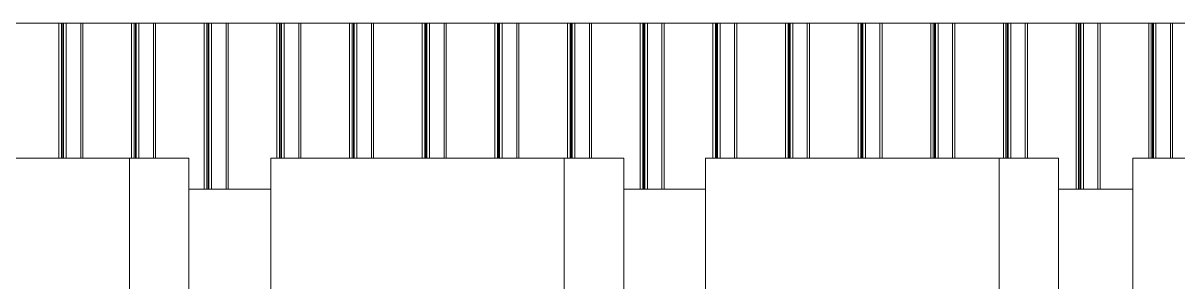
# Model space of a CAD drawing. Header units: millimetres. Extents: x -37960 to 31006, y -24503 to 30326.
# Drawn here: x -30150 to -28653, y 26140 to 26475 of the extents above; entities that cross this region are included whole.
import ezdxf

# ---------------------------------------------------------------- set-up
doc = ezdxf.new("R2010")
doc.units = ezdxf.units.MM
doc.layers.add('Обобщенные модели', color=7, linetype='Continuous', lineweight=9)

# ---------------------------------------------------------------- blocks, each defined once
blk = doc.blocks.new('Пилон П14 - Пилон П25-40-1292259-Разрез 3-3')
at = {"layer": 'Обобщенные модели'}
for p, q in [((-30393.1, 26300), (-30012.6, 26300)), ((-30012.6, 26300), (-29935.4, 26300)), ((-30012.6, 26300), (-30012.6, 21336.5)), ((-29935.4, 21336), (-29935.4, 26300))]:
    blk.add_line(p, q, dxfattribs=at)
blk = doc.blocks.new('Пилон П15 - Пилон П25-40-1292272-Разрез 3-3')
at = {"layer": 'Обобщенные модели'}
for p, q in [((-29829.3, 26300), (-29448.8, 26300)), ((-29829.3, 23725), (-29829.3, 26300)), ((-29448.8, 26300), (-29371.6, 26300)), ((-29448.8, 26300), (-29448.8, 21333.2)), ((-29371.6, 21332.8), (-29371.6, 26300))]:
    blk.add_line(p, q, dxfattribs=at)
blk = doc.blocks.new('Пилон П16 - Пилон П25-40-1292285-Разрез 3-3')
at = {"layer": 'Обобщенные модели'}
for p, q in [((-29265.5, 26300), (-28885, 26300)), ((-29265.5, 23725), (-29265.5, 26300)), ((-28885, 26300), (-28807.8, 26300)), ((-28885, 26300), (-28885, 21330)), ((-28807.8, 21329.5), (-28807.8, 26300))]:
    blk.add_line(p, q, dxfattribs=at)
blk = doc.blocks.new('Пилон П17 - Пилон П25-40-1292298-Разрез 3-3')
at = {"layer": 'Обобщенные модели'}
for p, q in [((-28711.5, 26300), (-28331.1, 26300)), ((-28711.5, 23725), (-28711.5, 26300))]:
    blk.add_line(p, q, dxfattribs=at)
blk = doc.blocks.new('Обвязочная балка 1 - Обвязочная балка 1-1451838-Разрез 3-3')
at = {"layer": 'Обобщенные модели'}
for p, q in [((-29829.3, 26260), (-29935.4, 26260)), ((-29265.5, 26260), (-29371.6, 26260)), ((-28711.5, 26260), (-28807.8, 26260))]:
    blk.add_line(p, q, dxfattribs=at)
blk = doc.blocks.new('Профиль ламели619 - Профиль ламели-1632865-Разрез 3-3')
at = {"layer": 'Обобщенные модели'}
for p, q in [((-29829.6, 26475), (-29765.6, 26475)), ((-29826.5, 26475), (-29822.4, 26475)), ((-29822.4, 26475), (-29814.5, 26475)), ((-29821.2, 26475), (-29813.2, 26475)), ((-29818.1, 26475), (-29814, 26475)), ((-29814.5, 26475), (-29810.1, 26475)), ((-29814, 26475), (-29754.8, 26475)), ((-29771.2, 26475), (-29763.2, 26475)), ((-29768, 26475), (-29765.2, 26475)), ((-29765.6, 26475), (-29760, 26475)), ((-29765.2, 26475), (-29757.2, 26475)), ((-29762.9, 26475), (-29698.9, 26475)), ((-29759.7, 26475), (-29755.7, 26475)), ((-29757.2, 26475), (-29751.6, 26475)), ((-29755.7, 26475), (-29747.7, 26475)), ((-29754.5, 26475), (-29746.5, 26475)), ((-29751.3, 26475), (-29747.3, 26475)), ((-29747.7, 26475), (-29743.3, 26475)), ((-29747.3, 26475), (-29688, 26475)), ((-29704.4, 26475), (-29696.4, 26475)), ((-29701.3, 26475), (-29698.5, 26475)), ((-29698.9, 26475), (-29693.3, 26475)), ((-29698.9, 26475), (-29698.9, 26300)), ((-29698.5, 26475), (-29690.5, 26475)), ((-29696.1, 26475), (-29633, 26475)), ((-29696.1, 26300), (-29696.1, 26475)), ((-29664.6, 26475), (-29692.9, 26475)), ((-29692.9, 26475), (-29688.9, 26475)), ((-29690.5, 26475), (-29684.9, 26475)), ((-29688.9, 26475), (-29681, 26475)), ((-29687.7, 26475), (-29679.8, 26475)), ((-29684.6, 26475), (-29680.6, 26475)), ((-29623.5, 26475), (-29682.1, 26475)), ((-29681, 26475), (-29676.6, 26475)), ((-29680.6, 26475), (-29626.6, 26475)), ((-29634.7, 26475), (-29664, 26475)), ((-29633, 26475), (-29629.7, 26475)), ((-29633, 26300), (-29633, 26475)), ((-29630.9, 26475), (-29628.1, 26475)), ((-29629.7, 26300), (-29629.7, 26475)), ((-29628.1, 26475), (-29626.9, 26475)), ((-29628.1, 26300), (-29628.1, 26475)), ((-29626.9, 26475), (-29623.5, 26475)), ((-29626.9, 26300), (-29626.9, 26475)), ((-29623.5, 26300), (-29623.5, 26475))]:
    blk.add_line(p, q, dxfattribs=at)
blk = doc.blocks.new('Профиль ламели620 - Профиль ламели-1633129-Разрез 3-3')
at = {"layer": 'Обобщенные модели'}
for p, q in [((-29922.1, 26475), (-29859.8, 26475)), ((-29920.7, 26475), (-29916.6, 26475)), ((-29916.6, 26475), (-29908.7, 26475)), ((-29915.4, 26475), (-29907.4, 26475)), ((-29912.3, 26475), (-29908.2, 26475)), ((-29908.7, 26475), (-29904.3, 26475)), ((-29908.2, 26475), (-29849, 26475)), ((-29865.4, 26475), (-29857.4, 26475)), ((-29862.2, 26475), (-29859.4, 26475)), ((-29859.8, 26475), (-29854.2, 26475)), ((-29859.4, 26475), (-29851.4, 26475)), ((-29857.1, 26475), (-29793.1, 26475)), ((-29853.9, 26475), (-29849.9, 26475)), ((-29851.4, 26475), (-29845.8, 26475)), ((-29849.9, 26475), (-29841.9, 26475)), ((-29848.7, 26475), (-29840.7, 26475)), ((-29845.5, 26475), (-29841.5, 26475)), ((-29841.9, 26475), (-29837.5, 26475)), ((-29841.5, 26475), (-29782.2, 26475)), ((-29798.6, 26475), (-29790.6, 26475)), ((-29795.5, 26475), (-29792.7, 26475)), ((-29793.1, 26475), (-29787.5, 26475)), ((-29793.1, 26475), (-29793.1, 26300)), ((-29792.7, 26475), (-29784.7, 26475)), ((-29790.3, 26475), (-29727.2, 26475)), ((-29790.3, 26300), (-29790.3, 26475)), ((-29728.9, 26475), (-29787.1, 26475)), ((-29787.1, 26475), (-29783.1, 26475)), ((-29784.7, 26475), (-29779.1, 26475)), ((-29783.1, 26475), (-29775.2, 26475)), ((-29781.9, 26475), (-29774, 26475)), ((-29778.8, 26475), (-29774.8, 26475)), ((-29717.7, 26475), (-29776.3, 26475)), ((-29775.2, 26475), (-29770.8, 26475)), ((-29774.8, 26475), (-29720.8, 26475)), ((-29727.2, 26475), (-29723.9, 26475)), ((-29727.2, 26300), (-29727.2, 26475)), ((-29725.1, 26475), (-29722.3, 26475)), ((-29723.9, 26300), (-29723.9, 26475)), ((-29722.3, 26475), (-29721.1, 26475)), ((-29722.3, 26300), (-29722.3, 26475)), ((-29721.1, 26475), (-29717.7, 26475)), ((-29721.1, 26300), (-29721.1, 26475)), ((-29717.7, 26300), (-29717.7, 26475))]:
    blk.add_line(p, q, dxfattribs=at)
blk = doc.blocks.new('Профиль ламели621 - Профиль ламели-1633393-Разрез 3-3')
at = {"layer": 'Обобщенные модели'}
for p, q in [((-30018, 26475), (-29954, 26475)), ((-30014.9, 26475), (-30010.8, 26475)), ((-30010.8, 26475), (-30002.9, 26475)), ((-30009.6, 26475), (-30001.6, 26475)), ((-30006.5, 26475), (-30002.4, 26475)), ((-30002.9, 26475), (-29998.5, 26475)), ((-30002.4, 26475), (-29943.2, 26475)), ((-29959.6, 26475), (-29951.6, 26475)), ((-29956.4, 26475), (-29953.6, 26475)), ((-29954, 26475), (-29948.4, 26475)), ((-29953.6, 26475), (-29945.6, 26475)), ((-29951.3, 26475), (-29887.3, 26475)), ((-29948.1, 26475), (-29944.1, 26475)), ((-29945.6, 26475), (-29940, 26475)), ((-29944.1, 26475), (-29936.1, 26475)), ((-29942.9, 26475), (-29934.9, 26475)), ((-29939.7, 26475), (-29935.7, 26475)), ((-29936.1, 26475), (-29931.7, 26475)), ((-29935.7, 26475), (-29876.4, 26475)), ((-29892.8, 26475), (-29884.8, 26475)), ((-29889.7, 26475), (-29886.9, 26475)), ((-29887.3, 26475), (-29881.7, 26475)), ((-29887.3, 26475), (-29887.3, 26260)), ((-29886.9, 26475), (-29878.9, 26475)), ((-29884.5, 26475), (-29821.4, 26475)), ((-29884.5, 26260), (-29884.5, 26475)), ((-29823.1, 26475), (-29881.3, 26475)), ((-29881.3, 26475), (-29877.3, 26475)), ((-29878.9, 26475), (-29873.3, 26475)), ((-29877.3, 26475), (-29869.4, 26475)), ((-29876.1, 26475), (-29868.2, 26475)), ((-29873, 26475), (-29869, 26475)), ((-29811.9, 26475), (-29870.5, 26475)), ((-29869.4, 26475), (-29865, 26475)), ((-29869, 26475), (-29815, 26475)), ((-29821.4, 26475), (-29818.1, 26475)), ((-29821.4, 26300), (-29821.4, 26475)), ((-29819.3, 26475), (-29816.5, 26475)), ((-29818.1, 26300), (-29818.1, 26475)), ((-29816.5, 26475), (-29815.3, 26475)), ((-29816.5, 26300), (-29816.5, 26475)), ((-29815.3, 26475), (-29811.9, 26475)), ((-29815.3, 26300), (-29815.3, 26475)), ((-29811.9, 26300), (-29811.9, 26475)), ((-29906.1, 26260), (-29887.7, 26260)), ((-29887.7, 26260), (-29829.3, 26260)), ((-29829.3, 26260), (-29885.1, 26260)), ((-29853.4, 26260), (-29829.3, 26260)), ((-29829.3, 26260), (-29852.5, 26260))]:
    blk.add_line(p, q, dxfattribs=at)
blk = doc.blocks.new('Профиль ламели622 - Профиль ламели-1633657-Разрез 3-3')
at = {"layer": 'Обобщенные модели'}
for p, q in [((-30112.2, 26475), (-30048.2, 26475)), ((-30109.1, 26475), (-30105, 26475)), ((-30105, 26475), (-30097, 26475)), ((-30103.8, 26475), (-30095.8, 26475)), ((-30100.7, 26475), (-30096.6, 26475)), ((-30097, 26475), (-30092.7, 26475)), ((-30096.6, 26475), (-30037.4, 26475)), ((-30053.8, 26475), (-30045.8, 26475)), ((-30050.6, 26475), (-30047.8, 26475)), ((-30048.2, 26475), (-30042.6, 26475)), ((-30047.8, 26475), (-30039.8, 26475)), ((-30045.5, 26475), (-29981.5, 26475)), ((-30042.3, 26475), (-30038.3, 26475)), ((-30039.8, 26475), (-30034.2, 26475)), ((-30038.3, 26475), (-30030.3, 26475)), ((-30037.1, 26475), (-30029.1, 26475)), ((-30033.9, 26475), (-30029.9, 26475)), ((-30030.3, 26475), (-30025.9, 26475)), ((-30029.9, 26475), (-29970.6, 26475)), ((-29987, 26475), (-29979, 26475)), ((-29983.9, 26475), (-29981.1, 26475)), ((-29981.5, 26475), (-29975.9, 26475)), ((-29981.5, 26475), (-29981.5, 26300)), ((-29981.1, 26475), (-29973.1, 26475)), ((-29978.7, 26475), (-29915.6, 26475)), ((-29978.7, 26300), (-29978.7, 26475)), ((-29917.3, 26475), (-29975.5, 26475)), ((-29975.5, 26475), (-29971.5, 26475)), ((-29973.1, 26475), (-29967.5, 26475)), ((-29971.5, 26475), (-29963.6, 26475)), ((-29970.3, 26475), (-29962.4, 26475)), ((-29967.2, 26475), (-29963.2, 26475)), ((-29906.1, 26475), (-29964.7, 26475)), ((-29963.6, 26475), (-29959.2, 26475)), ((-29963.2, 26475), (-29909.2, 26475)), ((-29915.6, 26475), (-29912.3, 26475)), ((-29915.6, 26260), (-29915.6, 26475)), ((-29913.5, 26475), (-29910.7, 26475)), ((-29912.3, 26260), (-29912.3, 26475)), ((-29910.7, 26475), (-29909.5, 26475)), ((-29910.7, 26260), (-29910.7, 26475)), ((-29909.5, 26475), (-29906.1, 26475)), ((-29909.5, 26260), (-29909.5, 26475)), ((-29906.1, 26260), (-29906.1, 26475)), ((-29935.5, 26260), (-29849.4, 26260)), ((-29849.1, 26260), (-29935.4, 26260)), ((-29935.4, 26260), (-29918.7, 26260)), ((-29915.6, 26260), (-29935.4, 26260)), ((-29917.6, 26260), (-29839.1, 26260)), ((-29913.4, 26260), (-29903.8, 26260)), ((-29848.8, 26260), (-29913.4, 26260)), ((-29905.2, 26260), (-29847.4, 26260)), ((-29847.7, 26260), (-29905.1, 26260)), ((-29839.9, 26260), (-29904.2, 26260)), ((-29903.8, 26260), (-29848.4, 26260)), ((-29841.8, 26260), (-29829.3, 26260)), ((-29839.1, 26260), (-29834.3, 26260))]:
    blk.add_line(p, q, dxfattribs=at)
blk = doc.blocks.new('Профиль ламели623 - Профиль ламели-1633921-Разрез 3-3')
at = {"layer": 'Обобщенные модели'}
for p, q in [((-30206.4, 26475), (-30142.4, 26475)), ((-30190.8, 26475), (-30131.6, 26475)), ((-30148, 26475), (-30140, 26475)), ((-30144.8, 26475), (-30142, 26475)), ((-30142.4, 26475), (-30136.8, 26475)), ((-30142, 26475), (-30134, 26475)), ((-30139.7, 26475), (-30075.7, 26475)), ((-30136.5, 26475), (-30132.5, 26475)), ((-30134, 26475), (-30128.4, 26475)), ((-30132.5, 26475), (-30124.5, 26475)), ((-30131.3, 26475), (-30123.3, 26475)), ((-30128.1, 26475), (-30124.1, 26475)), ((-30124.5, 26475), (-30120.1, 26475)), ((-30124.1, 26475), (-30064.8, 26475)), ((-30081.2, 26475), (-30073.2, 26475)), ((-30078.1, 26475), (-30075.3, 26475)), ((-30075.7, 26475), (-30070.1, 26475)), ((-30075.7, 26475), (-30075.7, 26300)), ((-30075.3, 26475), (-30067.3, 26475)), ((-30072.9, 26475), (-30009.8, 26475)), ((-30072.9, 26300), (-30072.9, 26475)), ((-30011.5, 26475), (-30069.7, 26475)), ((-30069.7, 26475), (-30065.7, 26475)), ((-30067.3, 26475), (-30061.7, 26475)), ((-30065.7, 26475), (-30057.8, 26475)), ((-30064.5, 26475), (-30056.6, 26475)), ((-30061.4, 26475), (-30057.4, 26475)), ((-30000.3, 26475), (-30058.9, 26475)), ((-30057.8, 26475), (-30053.4, 26475)), ((-30057.4, 26475), (-30003.4, 26475)), ((-30009.8, 26475), (-30006.5, 26475)), ((-30009.8, 26300), (-30009.8, 26475)), ((-30007.7, 26475), (-30004.9, 26475)), ((-30006.5, 26300), (-30006.5, 26475)), ((-30004.9, 26475), (-30003.7, 26475)), ((-30004.9, 26300), (-30004.9, 26475)), ((-30003.7, 26475), (-30000.3, 26475)), ((-30003.7, 26300), (-30003.7, 26475)), ((-30000.3, 26300), (-30000.3, 26475)), ((-29935.4, 26260), (-29915.9, 26260)), ((-29933.3, 26260), (-29928.5, 26260))]:
    blk.add_line(p, q, dxfattribs=at)
blk = doc.blocks.new('Профиль ламели624 - Профиль ламели-1634185-Разрез 3-3')
at = {"layer": 'Обобщенные модели'}
for p, q in [((-30300.6, 26475), (-30236.6, 26475)), ((-30297.5, 26475), (-30293.4, 26475)), ((-30293.4, 26475), (-30285.4, 26475)), ((-30292.2, 26475), (-30284.2, 26475)), ((-30289.1, 26475), (-30285, 26475)), ((-30285.4, 26475), (-30281.1, 26475)), ((-30285, 26475), (-30225.8, 26475)), ((-30242.2, 26475), (-30234.2, 26475)), ((-30239, 26475), (-30236.2, 26475)), ((-30236.6, 26475), (-30231, 26475)), ((-30236.2, 26475), (-30228.2, 26475)), ((-30233.9, 26475), (-30169.9, 26475)), ((-30230.7, 26475), (-30226.7, 26475)), ((-30228.2, 26475), (-30222.6, 26475)), ((-30226.7, 26475), (-30218.7, 26475)), ((-30225.5, 26475), (-30217.5, 26475)), ((-30222.3, 26475), (-30218.3, 26475)), ((-30218.7, 26475), (-30214.3, 26475)), ((-30218.3, 26475), (-30159, 26475)), ((-30175.4, 26475), (-30167.4, 26475)), ((-30172.2, 26475), (-30169.5, 26475)), ((-30169.9, 26475), (-30164.3, 26475)), ((-30169.9, 26475), (-30169.9, 26300)), ((-30169.5, 26475), (-30161.5, 26475)), ((-30167.1, 26475), (-30104, 26475)), ((-30167.1, 26300), (-30167.1, 26475)), ((-30105.7, 26475), (-30163.9, 26475)), ((-30163.9, 26475), (-30159.9, 26475)), ((-30161.5, 26475), (-30155.9, 26475)), ((-30159.9, 26475), (-30152, 26475)), ((-30158.7, 26475), (-30150.8, 26475)), ((-30155.6, 26475), (-30151.6, 26475)), ((-30094.5, 26475), (-30153.1, 26475)), ((-30152, 26475), (-30147.6, 26475)), ((-30151.6, 26475), (-30097.6, 26475)), ((-30104, 26475), (-30100.7, 26475)), ((-30104, 26300), (-30104, 26475)), ((-30101.9, 26475), (-30099.1, 26475)), ((-30100.7, 26300), (-30100.7, 26475)), ((-30099.1, 26475), (-30097.9, 26475)), ((-30099.1, 26300), (-30099.1, 26475)), ((-30097.9, 26475), (-30094.5, 26475)), ((-30097.9, 26300), (-30097.9, 26475)), ((-30094.5, 26300), (-30094.5, 26475))]:
    blk.add_line(p, q, dxfattribs=at)
blk = doc.blocks.new('Профиль ламели625 - Профиль ламели-1634449-Разрез 3-3')
at = {"layer": 'Обобщенные модели'}
for p, q in [((-29264.4, 26475), (-29200.4, 26475)), ((-29261.3, 26475), (-29257.2, 26475)), ((-29257.2, 26475), (-29249.3, 26475)), ((-29256, 26475), (-29248.1, 26475)), ((-29252.9, 26475), (-29248.8, 26475)), ((-29249.3, 26475), (-29244.9, 26475)), ((-29248.8, 26475), (-29189.6, 26475)), ((-29206, 26475), (-29198, 26475)), ((-29202.8, 26475), (-29200, 26475)), ((-29200.4, 26475), (-29194.8, 26475)), ((-29200, 26475), (-29192, 26475)), ((-29197.7, 26475), (-29133.7, 26475)), ((-29194.5, 26475), (-29190.5, 26475)), ((-29192, 26475), (-29186.4, 26475)), ((-29190.5, 26475), (-29182.5, 26475)), ((-29189.3, 26475), (-29181.3, 26475)), ((-29186.1, 26475), (-29182.1, 26475)), ((-29182.5, 26475), (-29178.2, 26475)), ((-29182.1, 26475), (-29122.9, 26475)), ((-29139.2, 26475), (-29131.2, 26475)), ((-29136.1, 26475), (-29133.3, 26475)), ((-29133.7, 26475), (-29128.1, 26475)), ((-29133.7, 26475), (-29133.7, 26300)), ((-29133.3, 26475), (-29125.3, 26475)), ((-29130.9, 26475), (-29067.8, 26475)), ((-29130.9, 26300), (-29130.9, 26475)), ((-29069.5, 26475), (-29127.7, 26475)), ((-29127.7, 26475), (-29123.7, 26475)), ((-29125.3, 26475), (-29119.7, 26475)), ((-29123.7, 26475), (-29115.8, 26475)), ((-29122.5, 26475), (-29114.6, 26475)), ((-29119.4, 26475), (-29115.4, 26475)), ((-29058.4, 26475), (-29116.9, 26475)), ((-29115.8, 26475), (-29111.4, 26475)), ((-29115.4, 26475), (-29061.4, 26475)), ((-29067.8, 26475), (-29064.5, 26475)), ((-29067.8, 26300), (-29067.8, 26475)), ((-29065.7, 26475), (-29062.9, 26475)), ((-29064.5, 26300), (-29064.5, 26475)), ((-29062.9, 26475), (-29061.7, 26475)), ((-29062.9, 26300), (-29062.9, 26475)), ((-29061.7, 26475), (-29058.4, 26475)), ((-29061.7, 26300), (-29061.7, 26475)), ((-29058.4, 26300), (-29058.4, 26475))]:
    blk.add_line(p, q, dxfattribs=at)
blk = doc.blocks.new('Профиль ламели626 - Профиль ламели-1634713-Разрез 3-3')
at = {"layer": 'Обобщенные модели'}
for p, q in [((-29358.6, 26475), (-29294.6, 26475)), ((-29355.5, 26475), (-29351.4, 26475)), ((-29351.4, 26475), (-29343.5, 26475)), ((-29350.2, 26475), (-29342.3, 26475)), ((-29347.1, 26475), (-29343, 26475)), ((-29343.5, 26475), (-29339.1, 26475)), ((-29343, 26475), (-29283.8, 26475)), ((-29300.2, 26475), (-29292.2, 26475)), ((-29297, 26475), (-29294.2, 26475)), ((-29294.6, 26475), (-29289, 26475)), ((-29294.2, 26475), (-29286.2, 26475)), ((-29291.9, 26475), (-29227.9, 26475)), ((-29288.7, 26475), (-29284.7, 26475)), ((-29286.2, 26475), (-29280.6, 26475)), ((-29284.7, 26475), (-29276.7, 26475)), ((-29283.5, 26475), (-29275.5, 26475)), ((-29280.3, 26475), (-29276.3, 26475)), ((-29276.7, 26475), (-29272.4, 26475)), ((-29276.3, 26475), (-29217, 26475)), ((-29233.4, 26475), (-29225.4, 26475)), ((-29230.3, 26475), (-29227.5, 26475)), ((-29227.9, 26475), (-29222.3, 26475)), ((-29227.9, 26475), (-29227.9, 26300)), ((-29227.5, 26475), (-29219.5, 26475)), ((-29225.1, 26475), (-29162, 26475)), ((-29225.1, 26300), (-29225.1, 26475)), ((-29163.7, 26475), (-29221.9, 26475)), ((-29221.9, 26475), (-29217.9, 26475)), ((-29219.5, 26475), (-29213.9, 26475)), ((-29217.9, 26475), (-29210, 26475)), ((-29216.7, 26475), (-29208.8, 26475)), ((-29213.6, 26475), (-29209.6, 26475)), ((-29152.6, 26475), (-29211.1, 26475)), ((-29210, 26475), (-29205.6, 26475)), ((-29209.6, 26475), (-29155.6, 26475)), ((-29162, 26475), (-29158.7, 26475)), ((-29162, 26300), (-29162, 26475)), ((-29159.9, 26475), (-29157.1, 26475)), ((-29158.7, 26300), (-29158.7, 26475)), ((-29157.1, 26475), (-29155.9, 26475)), ((-29157.1, 26300), (-29157.1, 26475)), ((-29155.9, 26475), (-29152.6, 26475)), ((-29155.9, 26300), (-29155.9, 26475)), ((-29152.6, 26300), (-29152.6, 26475))]:
    blk.add_line(p, q, dxfattribs=at)
blk = doc.blocks.new('Профиль ламели627 - Профиль ламели-1634977-Разрез 3-3')
at = {"layer": 'Обобщенные модели'}
for p, q in [((-29452.8, 26475), (-29388.8, 26475)), ((-29449.7, 26475), (-29445.6, 26475)), ((-29445.6, 26475), (-29437.7, 26475)), ((-29444.4, 26475), (-29436.5, 26475)), ((-29441.3, 26475), (-29437.2, 26475)), ((-29437.7, 26475), (-29433.3, 26475)), ((-29437.2, 26475), (-29378, 26475)), ((-29394.4, 26475), (-29386.4, 26475)), ((-29391.2, 26475), (-29388.4, 26475)), ((-29388.8, 26475), (-29383.2, 26475)), ((-29388.4, 26475), (-29380.4, 26475)), ((-29386.1, 26475), (-29322.1, 26475)), ((-29382.9, 26475), (-29378.9, 26475)), ((-29380.4, 26475), (-29374.8, 26475)), ((-29378.9, 26475), (-29370.9, 26475)), ((-29377.7, 26475), (-29369.7, 26475)), ((-29374.5, 26475), (-29370.5, 26475)), ((-29370.9, 26475), (-29366.6, 26475)), ((-29370.5, 26475), (-29311.2, 26475)), ((-29327.6, 26475), (-29319.6, 26475)), ((-29324.5, 26475), (-29321.7, 26475)), ((-29322.1, 26475), (-29316.5, 26475)), ((-29322.1, 26475), (-29322.1, 26260)), ((-29321.7, 26475), (-29313.7, 26475)), ((-29319.3, 26475), (-29256.2, 26475)), ((-29319.3, 26260), (-29319.3, 26475)), ((-29257.9, 26475), (-29316.1, 26475)), ((-29316.1, 26475), (-29312.1, 26475)), ((-29313.7, 26475), (-29308.1, 26475)), ((-29312.1, 26475), (-29304.2, 26475)), ((-29310.9, 26475), (-29303, 26475)), ((-29307.8, 26475), (-29303.8, 26475)), ((-29246.8, 26475), (-29305.3, 26475)), ((-29304.2, 26475), (-29299.8, 26475)), ((-29303.8, 26475), (-29249.8, 26475)), ((-29256.2, 26475), (-29252.9, 26475)), ((-29256.2, 26300), (-29256.2, 26475)), ((-29254.1, 26475), (-29251.3, 26475)), ((-29252.9, 26300), (-29252.9, 26475)), ((-29251.3, 26475), (-29250.1, 26475)), ((-29251.3, 26300), (-29251.3, 26475)), ((-29250.1, 26475), (-29246.8, 26475)), ((-29250.1, 26300), (-29250.1, 26475)), ((-29246.8, 26300), (-29246.8, 26475)), ((-29341, 26260), (-29322.5, 26260)), ((-29322.5, 26260), (-29265.6, 26260)), ((-29265.5, 26260), (-29319.9, 26260)), ((-29288.2, 26260), (-29265.5, 26260)), ((-29265.6, 26260), (-29287.3, 26260))]:
    blk.add_line(p, q, dxfattribs=at)
blk = doc.blocks.new('Профиль ламели628 - Профиль ламели-1635241-Разрез 3-3')
at = {"layer": 'Обобщенные модели'}
for p, q in [((-29547, 26475), (-29483, 26475)), ((-29543.9, 26475), (-29539.8, 26475)), ((-29539.8, 26475), (-29531.9, 26475)), ((-29538.6, 26475), (-29530.7, 26475)), ((-29535.5, 26475), (-29531.4, 26475)), ((-29531.9, 26475), (-29527.5, 26475)), ((-29531.4, 26475), (-29472.2, 26475)), ((-29488.6, 26475), (-29480.6, 26475)), ((-29485.4, 26475), (-29482.6, 26475)), ((-29483, 26475), (-29477.4, 26475)), ((-29482.6, 26475), (-29474.6, 26475)), ((-29480.3, 26475), (-29416.3, 26475)), ((-29477.1, 26475), (-29473.1, 26475)), ((-29474.6, 26475), (-29469, 26475)), ((-29473.1, 26475), (-29465.1, 26475)), ((-29471.9, 26475), (-29463.9, 26475)), ((-29468.7, 26475), (-29464.7, 26475)), ((-29465.1, 26475), (-29460.7, 26475)), ((-29464.7, 26475), (-29407.1, 26475)), ((-29421.8, 26475), (-29413.8, 26475)), ((-29418.7, 26475), (-29415.9, 26475)), ((-29416.3, 26475), (-29410.7, 26475)), ((-29416.3, 26475), (-29416.3, 26300)), ((-29415.9, 26475), (-29407.9, 26475)), ((-29413.5, 26475), (-29350.4, 26475)), ((-29413.5, 26300), (-29413.5, 26475)), ((-29352.1, 26475), (-29410.3, 26475)), ((-29410.3, 26475), (-29407.1, 26475)), ((-29407.1, 26475), (-29402.3, 26475)), ((-29406.3, 26475), (-29398.4, 26475)), ((-29405.1, 26475), (-29397.2, 26475)), ((-29402, 26475), (-29398, 26475)), ((-29341, 26475), (-29399.5, 26475)), ((-29398.4, 26475), (-29394, 26475)), ((-29398, 26475), (-29344, 26475)), ((-29350.4, 26475), (-29347.1, 26475)), ((-29350.4, 26260), (-29350.4, 26475)), ((-29348.3, 26475), (-29345.5, 26475)), ((-29347.1, 26260), (-29347.1, 26475)), ((-29345.5, 26475), (-29344.3, 26475)), ((-29345.5, 26260), (-29345.5, 26475)), ((-29344.3, 26475), (-29341, 26475)), ((-29344.3, 26260), (-29344.3, 26475)), ((-29341, 26260), (-29341, 26475)), ((-29371.8, 26260), (-29284.3, 26260)), ((-29283.9, 26260), (-29371.6, 26260)), ((-29371.6, 26260), (-29353.5, 26260)), ((-29350.4, 26260), (-29371.6, 26260)), ((-29352.4, 26260), (-29273.9, 26260)), ((-29348.2, 26260), (-29338.6, 26260)), ((-29283.6, 26260), (-29348.2, 26260)), ((-29340, 26260), (-29282.2, 26260)), ((-29282.5, 26260), (-29339.9, 26260)), ((-29274.7, 26260), (-29339, 26260)), ((-29338.6, 26260), (-29283.2, 26260)), ((-29276.6, 26260), (-29265.5, 26260)), ((-29273.9, 26260), (-29269.1, 26260))]:
    blk.add_line(p, q, dxfattribs=at)
blk = doc.blocks.new('Профиль ламели629 - Профиль ламели-1635505-Разрез 3-3')
at = {"layer": 'Обобщенные модели'}
for p, q in [((-29641.2, 26475), (-29577.2, 26475)), ((-29638.1, 26475), (-29634, 26475)), ((-29634, 26475), (-29626.1, 26475)), ((-29632.8, 26475), (-29624.9, 26475)), ((-29629.7, 26475), (-29625.6, 26475)), ((-29626.1, 26475), (-29621.7, 26475)), ((-29625.6, 26475), (-29566.4, 26475)), ((-29582.8, 26475), (-29574.8, 26475)), ((-29579.6, 26475), (-29576.8, 26475)), ((-29577.2, 26475), (-29571.6, 26475)), ((-29576.8, 26475), (-29568.8, 26475)), ((-29574.5, 26475), (-29510.5, 26475)), ((-29571.3, 26475), (-29567.3, 26475)), ((-29568.8, 26475), (-29563.2, 26475)), ((-29567.3, 26475), (-29559.3, 26475)), ((-29566.1, 26475), (-29558.1, 26475)), ((-29562.9, 26475), (-29558.9, 26475)), ((-29559.3, 26475), (-29554.9, 26475)), ((-29558.9, 26475), (-29499.6, 26475)), ((-29516, 26475), (-29508, 26475)), ((-29512.9, 26475), (-29510.1, 26475)), ((-29510.5, 26475), (-29504.9, 26475)), ((-29510.5, 26475), (-29510.5, 26300)), ((-29510.1, 26475), (-29502.1, 26475)), ((-29507.7, 26475), (-29444.6, 26475)), ((-29507.7, 26300), (-29507.7, 26475)), ((-29446.3, 26475), (-29504.5, 26475)), ((-29504.5, 26475), (-29500.5, 26475)), ((-29502.1, 26475), (-29496.5, 26475)), ((-29500.5, 26475), (-29492.6, 26475)), ((-29499.3, 26475), (-29491.4, 26475)), ((-29496.2, 26475), (-29492.2, 26475)), ((-29435.2, 26475), (-29493.7, 26475)), ((-29492.6, 26475), (-29488.2, 26475)), ((-29492.2, 26475), (-29438.2, 26475)), ((-29444.6, 26475), (-29441.3, 26475)), ((-29444.6, 26300), (-29444.6, 26475)), ((-29442.5, 26475), (-29439.7, 26475)), ((-29441.3, 26300), (-29441.3, 26475)), ((-29439.7, 26475), (-29438.5, 26475)), ((-29439.7, 26300), (-29439.7, 26475)), ((-29438.5, 26475), (-29435.2, 26475)), ((-29438.5, 26300), (-29438.5, 26475)), ((-29435.2, 26300), (-29435.2, 26475)), ((-29371.6, 26260), (-29368.1, 26260)), ((-29368.9, 26260), (-29371.5, 26260)), ((-29370.8, 26260), (-29350.7, 26260)), ((-29368.1, 26260), (-29363.3, 26260))]:
    blk.add_line(p, q, dxfattribs=at)
blk = doc.blocks.new('Профиль ламели630 - Профиль ламели-1635769-Разрез 3-3')
at = {"layer": 'Обобщенные модели'}
for p, q in [((-29735.4, 26475), (-29671.4, 26475)), ((-29732.3, 26475), (-29728.2, 26475)), ((-29728.2, 26475), (-29720.3, 26475)), ((-29727, 26475), (-29719, 26475)), ((-29723.9, 26475), (-29719.8, 26475)), ((-29720.3, 26475), (-29715.9, 26475)), ((-29719.8, 26475), (-29660.6, 26475)), ((-29677, 26475), (-29669, 26475)), ((-29673.8, 26475), (-29671, 26475)), ((-29671.4, 26475), (-29665.8, 26475)), ((-29671, 26475), (-29664.6, 26475)), ((-29668.7, 26475), (-29604.7, 26475)), ((-29664.6, 26475), (-29661.5, 26475)), ((-29663, 26475), (-29657.4, 26475)), ((-29661.5, 26475), (-29653.5, 26475)), ((-29660.3, 26475), (-29652.3, 26475)), ((-29657.1, 26475), (-29653.1, 26475)), ((-29653.5, 26475), (-29649.1, 26475)), ((-29653.1, 26475), (-29593.8, 26475)), ((-29610.2, 26475), (-29602.2, 26475)), ((-29607.1, 26475), (-29604.3, 26475)), ((-29604.7, 26475), (-29599.1, 26475)), ((-29604.7, 26475), (-29604.7, 26300)), ((-29604.3, 26475), (-29596.3, 26475)), ((-29601.9, 26475), (-29538.8, 26475)), ((-29601.9, 26300), (-29601.9, 26475)), ((-29540.5, 26475), (-29598.7, 26475)), ((-29598.7, 26475), (-29594.7, 26475)), ((-29596.3, 26475), (-29590.7, 26475)), ((-29594.7, 26475), (-29586.8, 26475)), ((-29593.5, 26475), (-29585.6, 26475)), ((-29590.4, 26475), (-29586.4, 26475)), ((-29529.3, 26475), (-29587.9, 26475)), ((-29586.8, 26475), (-29582.4, 26475)), ((-29586.4, 26475), (-29532.4, 26475)), ((-29538.8, 26475), (-29535.5, 26475)), ((-29538.8, 26300), (-29538.8, 26475)), ((-29536.7, 26475), (-29533.9, 26475)), ((-29535.5, 26300), (-29535.5, 26475)), ((-29533.9, 26475), (-29532.7, 26475)), ((-29533.9, 26300), (-29533.9, 26475)), ((-29532.7, 26475), (-29529.3, 26475)), ((-29532.7, 26300), (-29532.7, 26475)), ((-29529.3, 26300), (-29529.3, 26475))]:
    blk.add_line(p, q, dxfattribs=at)
blk = doc.blocks.new('Профиль ламели631 - Профиль ламели-1636033-Разрез 3-3')
at = {"layer": 'Обобщенные модели'}
for p, q in [((-28699.2, 26475), (-28635.2, 26475)), ((-28696.1, 26475), (-28692, 26475)), ((-28692, 26475), (-28684.1, 26475)), ((-28690.8, 26475), (-28682.9, 26475)), ((-28687.7, 26475), (-28683.6, 26475)), ((-28684.1, 26475), (-28679.7, 26475)), ((-28683.6, 26475), (-28624.4, 26475)), ((-28640.8, 26475), (-28634.7, 26475)), ((-28637.6, 26475), (-28634.8, 26475)), ((-28634.7, 26475), (-28629.6, 26475)), ((-28634.7, 26475), (-28626.9, 26475)), ((-28632.5, 26475), (-28568.5, 26475)), ((-28629.3, 26475), (-28625.3, 26475)), ((-28626.9, 26475), (-28621.2, 26475)), ((-28625.3, 26475), (-28617.3, 26475)), ((-28624.1, 26475), (-28616.1, 26475)), ((-28620.9, 26475), (-28616.9, 26475)), ((-28617.3, 26475), (-28613, 26475)), ((-28616.9, 26475), (-28557.7, 26475)), ((-28574, 26475), (-28566.1, 26475)), ((-28570.9, 26475), (-28568.1, 26475)), ((-28568.5, 26475), (-28562.9, 26475)), ((-28568.5, 26475), (-28568.5, 26300)), ((-28568.1, 26475), (-28560.1, 26475)), ((-28565.8, 26475), (-28502.6, 26475)), ((-28565.8, 26300), (-28565.8, 26475)), ((-28504.3, 26475), (-28562.5, 26475)), ((-28562.5, 26475), (-28558.6, 26475)), ((-28560.1, 26475), (-28554.5, 26475)), ((-28558.6, 26475), (-28550.6, 26475)), ((-28557.4, 26475), (-28549.4, 26475)), ((-28554.2, 26475), (-28550.2, 26475)), ((-28493.2, 26475), (-28551.7, 26475)), ((-28550.6, 26475), (-28546.2, 26475)), ((-28550.2, 26475), (-28496.2, 26475)), ((-28502.6, 26475), (-28499.3, 26475)), ((-28502.6, 26300), (-28502.6, 26475)), ((-28500.5, 26475), (-28497.7, 26475)), ((-28499.3, 26300), (-28499.3, 26475)), ((-28497.7, 26475), (-28496.5, 26475)), ((-28497.7, 26300), (-28497.7, 26475)), ((-28496.5, 26475), (-28493.2, 26475)), ((-28496.5, 26300), (-28496.5, 26475)), ((-28493.2, 26300), (-28493.2, 26475))]:
    blk.add_line(p, q, dxfattribs=at)
blk = doc.blocks.new('Профиль ламели632 - Профиль ламели-1636297-Разрез 3-3')
at = {"layer": 'Обобщенные модели'}
for p, q in [((-28793.4, 26475), (-28729.4, 26475)), ((-28790.3, 26475), (-28786.2, 26475)), ((-28786.2, 26475), (-28778.3, 26475)), ((-28785, 26475), (-28777.1, 26475)), ((-28781.9, 26475), (-28777.8, 26475)), ((-28778.3, 26475), (-28773.9, 26475)), ((-28777.8, 26475), (-28718.6, 26475)), ((-28735, 26475), (-28727, 26475)), ((-28731.8, 26475), (-28729, 26475)), ((-28729.4, 26475), (-28723.8, 26475)), ((-28729, 26475), (-28721, 26475)), ((-28726.7, 26475), (-28662.7, 26475)), ((-28723.5, 26475), (-28719.5, 26475)), ((-28721, 26475), (-28715.4, 26475)), ((-28719.5, 26475), (-28711.5, 26475)), ((-28718.3, 26475), (-28710.3, 26475)), ((-28715.1, 26475), (-28711.1, 26475)), ((-28711.5, 26475), (-28707.2, 26475)), ((-28711.1, 26475), (-28651.9, 26475)), ((-28668.2, 26475), (-28660.3, 26475)), ((-28665.1, 26475), (-28662.3, 26475)), ((-28662.7, 26475), (-28657.1, 26475)), ((-28662.7, 26475), (-28662.7, 26300)), ((-28662.3, 26475), (-28654.3, 26475)), ((-28660, 26475), (-28596.8, 26475)), ((-28660, 26300), (-28660, 26475)), ((-28598.5, 26475), (-28656.7, 26475)), ((-28656.7, 26475), (-28652.8, 26475)), ((-28654.3, 26475), (-28648.7, 26475)), ((-28652.8, 26475), (-28644.8, 26475)), ((-28651.6, 26475), (-28643.6, 26475)), ((-28648.4, 26475), (-28644.4, 26475)), ((-28587.4, 26475), (-28645.9, 26475)), ((-28644.8, 26475), (-28640.4, 26475)), ((-28644.4, 26475), (-28590.4, 26475)), ((-28596.8, 26475), (-28593.5, 26475)), ((-28596.8, 26300), (-28596.8, 26475)), ((-28594.7, 26475), (-28591.9, 26475)), ((-28593.5, 26300), (-28593.5, 26475)), ((-28591.9, 26475), (-28590.7, 26475)), ((-28591.9, 26300), (-28591.9, 26475)), ((-28590.7, 26475), (-28587.4, 26475)), ((-28590.7, 26300), (-28590.7, 26475)), ((-28587.4, 26300), (-28587.4, 26475))]:
    blk.add_line(p, q, dxfattribs=at)
blk = doc.blocks.new('Профиль ламели633 - Профиль ламели-1636561-Разрез 3-3')
at = {"layer": 'Обобщенные модели'}
for p, q in [((-28887.6, 26475), (-28823.6, 26475)), ((-28884.5, 26475), (-28880.4, 26475)), ((-28880.4, 26475), (-28872.5, 26475)), ((-28879.2, 26475), (-28871.3, 26475)), ((-28876.1, 26475), (-28872, 26475)), ((-28872.5, 26475), (-28868.1, 26475)), ((-28872, 26475), (-28812.8, 26475)), ((-28829.2, 26475), (-28821.2, 26475)), ((-28826, 26475), (-28823.2, 26475)), ((-28823.6, 26475), (-28818, 26475)), ((-28823.2, 26475), (-28815.2, 26475)), ((-28820.9, 26475), (-28756.9, 26475)), ((-28817.7, 26475), (-28813.7, 26475)), ((-28815.2, 26475), (-28809.6, 26475)), ((-28813.7, 26475), (-28805.7, 26475)), ((-28812.5, 26475), (-28804.5, 26475)), ((-28809.3, 26475), (-28805.3, 26475)), ((-28805.7, 26475), (-28801.4, 26475)), ((-28805.3, 26475), (-28746.1, 26475)), ((-28762.4, 26475), (-28754.5, 26475)), ((-28759.3, 26475), (-28756.5, 26475)), ((-28756.9, 26475), (-28751.3, 26475)), ((-28756.9, 26475), (-28756.9, 26260)), ((-28756.5, 26475), (-28748.5, 26475)), ((-28754.1, 26475), (-28691, 26475)), ((-28754.1, 26260), (-28754.1, 26475)), ((-28692.7, 26475), (-28750.9, 26475)), ((-28750.9, 26475), (-28747, 26475)), ((-28748.5, 26475), (-28742.9, 26475)), ((-28747, 26475), (-28739, 26475)), ((-28745.7, 26475), (-28737.8, 26475)), ((-28742.6, 26475), (-28738.6, 26475)), ((-28681.6, 26475), (-28740.1, 26475)), ((-28739, 26475), (-28734.6, 26475)), ((-28738.6, 26475), (-28684.6, 26475)), ((-28691, 26475), (-28687.7, 26475)), ((-28691, 26300), (-28691, 26475)), ((-28688.9, 26475), (-28686.1, 26475)), ((-28687.7, 26300), (-28687.7, 26475)), ((-28686.1, 26475), (-28684.9, 26475)), ((-28686.1, 26300), (-28686.1, 26475)), ((-28684.9, 26475), (-28681.6, 26475)), ((-28684.9, 26300), (-28684.9, 26475)), ((-28681.6, 26300), (-28681.6, 26475)), ((-28775.8, 26260), (-28757.3, 26260)), ((-28757.3, 26260), (-28711.7, 26260)), ((-28711.5, 26260), (-28754.7, 26260)), ((-28723, 26260), (-28711.5, 26260)), ((-28711.5, 26260), (-28722.1, 26260))]:
    blk.add_line(p, q, dxfattribs=at)
blk = doc.blocks.new('Профиль ламели634 - Профиль ламели-1636825-Разрез 3-3')
at = {"layer": 'Обобщенные модели'}
for p, q in [((-28981.8, 26475), (-28917.8, 26475)), ((-28978.7, 26475), (-28974.6, 26475)), ((-28974.6, 26475), (-28966.7, 26475)), ((-28973.4, 26475), (-28965.5, 26475)), ((-28970.3, 26475), (-28966.2, 26475)), ((-28966.7, 26475), (-28962.3, 26475)), ((-28966.2, 26475), (-28907, 26475)), ((-28923.4, 26475), (-28915.4, 26475)), ((-28920.2, 26475), (-28917.4, 26475)), ((-28917.8, 26475), (-28912.2, 26475)), ((-28917.4, 26475), (-28909.4, 26475)), ((-28915.1, 26475), (-28851.1, 26475)), ((-28911.9, 26475), (-28907.9, 26475)), ((-28909.4, 26475), (-28903.8, 26475)), ((-28907.9, 26475), (-28899.9, 26475)), ((-28906.7, 26475), (-28898.7, 26475)), ((-28903.5, 26475), (-28899.5, 26475)), ((-28899.9, 26475), (-28895.6, 26475)), ((-28899.5, 26475), (-28840.3, 26475)), ((-28856.6, 26475), (-28848.7, 26475)), ((-28853.5, 26475), (-28850.7, 26475)), ((-28851.1, 26475), (-28845.5, 26475)), ((-28851.1, 26475), (-28851.1, 26300)), ((-28850.7, 26475), (-28842.7, 26475)), ((-28848.3, 26475), (-28785.2, 26475)), ((-28848.3, 26300), (-28848.3, 26475)), ((-28786.9, 26475), (-28845.1, 26475)), ((-28845.1, 26475), (-28841.2, 26475)), ((-28842.7, 26475), (-28837.1, 26475)), ((-28841.2, 26475), (-28833.2, 26475)), ((-28839.9, 26475), (-28832, 26475)), ((-28836.8, 26475), (-28832.8, 26475)), ((-28775.8, 26475), (-28834.3, 26475)), ((-28833.2, 26475), (-28828.8, 26475)), ((-28832.8, 26475), (-28778.8, 26475)), ((-28785.2, 26475), (-28781.9, 26475)), ((-28785.2, 26260), (-28785.2, 26475)), ((-28783.1, 26475), (-28780.3, 26475)), ((-28781.9, 26260), (-28781.9, 26475)), ((-28780.3, 26475), (-28779.1, 26475)), ((-28780.3, 26260), (-28780.3, 26475)), ((-28779.1, 26475), (-28775.8, 26475)), ((-28779.1, 26260), (-28779.1, 26475)), ((-28775.8, 26260), (-28775.8, 26475)), ((-28808, 26260), (-28719.1, 26260)), ((-28718.7, 26260), (-28807.8, 26260)), ((-28807.8, 26260), (-28788.3, 26260)), ((-28785.2, 26260), (-28807.8, 26260)), ((-28787.2, 26260), (-28711.5, 26260)), ((-28783, 26260), (-28773.4, 26260)), ((-28718.4, 26260), (-28783, 26260)), ((-28774.8, 26260), (-28717, 26260)), ((-28717.3, 26260), (-28774.7, 26260)), ((-28711.4, 26260), (-28773.8, 26260)), ((-28773.4, 26260), (-28718, 26260))]:
    blk.add_line(p, q, dxfattribs=at)
blk = doc.blocks.new('Профиль ламели635 - Профиль ламели-1637089-Разрез 3-3')
at = {"layer": 'Обобщенные модели'}
for p, q in [((-29076, 26475), (-29012, 26475)), ((-29072.9, 26475), (-29068.8, 26475)), ((-29068.8, 26475), (-29060.9, 26475)), ((-29067.6, 26475), (-29059.7, 26475)), ((-29064.5, 26475), (-29060.4, 26475)), ((-29060.9, 26475), (-29056.5, 26475)), ((-29060.4, 26475), (-29001.2, 26475)), ((-29017.6, 26475), (-29009.6, 26475)), ((-29014.4, 26475), (-29011.6, 26475)), ((-29012, 26475), (-29006.4, 26475)), ((-29011.6, 26475), (-29003.6, 26475)), ((-29009.3, 26475), (-28945.3, 26475)), ((-29006.1, 26475), (-29002.1, 26475)), ((-29003.6, 26475), (-28998, 26475)), ((-29002.1, 26475), (-28994.1, 26475)), ((-29000.9, 26475), (-28992.9, 26475)), ((-28997.7, 26475), (-28993.7, 26475)), ((-28994.1, 26475), (-28989.8, 26475)), ((-28993.7, 26475), (-28934.5, 26475)), ((-28950.8, 26475), (-28942.9, 26475)), ((-28947.7, 26475), (-28944.9, 26475)), ((-28945.3, 26475), (-28939.7, 26475)), ((-28945.3, 26475), (-28945.3, 26300)), ((-28944.9, 26475), (-28936.9, 26475)), ((-28942.5, 26475), (-28879.4, 26475)), ((-28942.5, 26300), (-28942.5, 26475)), ((-28881.1, 26475), (-28939.3, 26475)), ((-28939.3, 26475), (-28935.4, 26475)), ((-28936.9, 26475), (-28931.3, 26475)), ((-28935.4, 26475), (-28927.4, 26475)), ((-28934.1, 26475), (-28926.2, 26475)), ((-28931, 26475), (-28927, 26475)), ((-28870, 26475), (-28928.5, 26475)), ((-28927.4, 26475), (-28923, 26475)), ((-28927, 26475), (-28873, 26475)), ((-28879.4, 26475), (-28876.1, 26475)), ((-28879.4, 26300), (-28879.4, 26475)), ((-28877.3, 26475), (-28874.5, 26475)), ((-28876.1, 26300), (-28876.1, 26475)), ((-28874.5, 26475), (-28873.3, 26475)), ((-28874.5, 26300), (-28874.5, 26475)), ((-28873.3, 26475), (-28870, 26475)), ((-28873.3, 26300), (-28873.3, 26475)), ((-28870, 26300), (-28870, 26475)), ((-28807.8, 26260), (-28802.9, 26260)), ((-28803.8, 26260), (-28807.7, 26260)), ((-28805.6, 26260), (-28785.5, 26260)), ((-28802.9, 26260), (-28798.2, 26260))]:
    blk.add_line(p, q, dxfattribs=at)
blk = doc.blocks.new('Профиль ламели636 - Профиль ламели-1637353-Разрез 3-3')
at = {"layer": 'Обобщенные модели'}
for p, q in [((-29170.2, 26475), (-29106.2, 26475)), ((-29167.1, 26475), (-29163, 26475)), ((-29163, 26475), (-29155.1, 26475)), ((-29161.8, 26475), (-29153.9, 26475)), ((-29158.7, 26475), (-29154.6, 26475)), ((-29155.1, 26475), (-29150.7, 26475)), ((-29154.6, 26475), (-29095.4, 26475)), ((-29111.8, 26475), (-29103.8, 26475)), ((-29108.6, 26475), (-29105.8, 26475)), ((-29106.2, 26475), (-29100.6, 26475)), ((-29105.8, 26475), (-29097.8, 26475)), ((-29103.5, 26475), (-29039.5, 26475)), ((-29100.3, 26475), (-29096.3, 26475)), ((-29097.8, 26475), (-29092.2, 26475)), ((-29096.3, 26475), (-29088.3, 26475)), ((-29095.1, 26475), (-29087.1, 26475)), ((-29091.9, 26475), (-29087.9, 26475)), ((-29088.3, 26475), (-29084, 26475)), ((-29087.9, 26475), (-29028.7, 26475)), ((-29045, 26475), (-29037.1, 26475)), ((-29041.9, 26475), (-29039.1, 26475)), ((-29039.5, 26475), (-29033.9, 26475)), ((-29039.5, 26475), (-29039.5, 26300)), ((-29039.1, 26475), (-29031.1, 26475)), ((-29036.7, 26475), (-28973.6, 26475)), ((-29036.7, 26300), (-29036.7, 26475)), ((-28975.3, 26475), (-29033.5, 26475)), ((-29033.5, 26475), (-29029.6, 26475)), ((-29031.1, 26475), (-29025.5, 26475)), ((-29029.6, 26475), (-29021.6, 26475)), ((-29028.3, 26475), (-29020.4, 26475)), ((-29025.2, 26475), (-29021.2, 26475)), ((-28964.2, 26475), (-29022.7, 26475)), ((-29021.6, 26475), (-29017.2, 26475)), ((-29021.2, 26475), (-28967.2, 26475)), ((-28973.6, 26475), (-28970.3, 26475)), ((-28973.6, 26300), (-28973.6, 26475)), ((-28971.5, 26475), (-28968.7, 26475)), ((-28970.3, 26300), (-28970.3, 26475)), ((-28968.7, 26475), (-28967.5, 26475)), ((-28968.7, 26300), (-28968.7, 26475)), ((-28967.5, 26475), (-28964.2, 26475)), ((-28967.5, 26300), (-28967.5, 26475)), ((-28964.2, 26300), (-28964.2, 26475))]:
    blk.add_line(p, q, dxfattribs=at)

msp = doc.modelspace()

# ---------------------------------------------------------------- block references
at = {"layer": 'Обобщенные модели'}
for name in ['Профиль ламели624 - Профиль ламели-1634185-Разрез 3-3', 'Профиль ламели623 - Профиль ламели-1633921-Разрез 3-3', 'Профиль ламели622 - Профиль ламели-1633657-Разрез 3-3', 'Профиль ламели621 - Профиль ламели-1633393-Разрез 3-3', 'Профиль ламели620 - Профиль ламели-1633129-Разрез 3-3', 'Профиль ламели619 - Профиль ламели-1632865-Разрез 3-3', 'Профиль ламели630 - Профиль ламели-1635769-Разрез 3-3', 'Профиль ламели629 - Профиль ламели-1635505-Разрез 3-3', 'Профиль ламели628 - Профиль ламели-1635241-Разрез 3-3', 'Профиль ламели627 - Профиль ламели-1634977-Разрез 3-3', 'Профиль ламели626 - Профиль ламели-1634713-Разрез 3-3', 'Профиль ламели625 - Профиль ламели-1634449-Разрез 3-3', 'Профиль ламели636 - Профиль ламели-1637353-Разрез 3-3', 'Профиль ламели635 - Профиль ламели-1637089-Разрез 3-3', 'Профиль ламели634 - Профиль ламели-1636825-Разрез 3-3', 'Профиль ламели633 - Профиль ламели-1636561-Разрез 3-3', 'Профиль ламели632 - Профиль ламели-1636297-Разрез 3-3', 'Профиль ламели631 - Профиль ламели-1636033-Разрез 3-3', 'Пилон П14 - Пилон П25-40-1292259-Разрез 3-3', 'Пилон П15 - Пилон П25-40-1292272-Разрез 3-3', 'Пилон П16 - Пилон П25-40-1292285-Разрез 3-3', 'Пилон П17 - Пилон П25-40-1292298-Разрез 3-3', 'Обвязочная балка 1 - Обвязочная балка 1-1451838-Разрез 3-3']:
    msp.add_blockref(name, (0, 0), dxfattribs=at)

doc.saveas('drawing.dxf')
